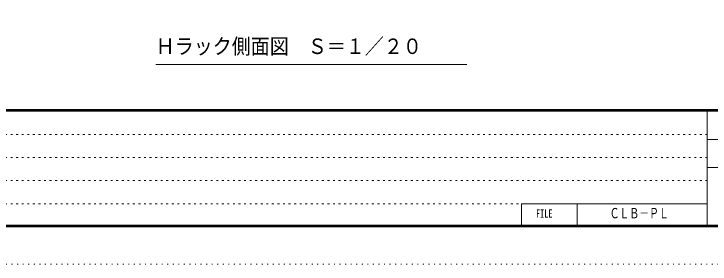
# Model space of a CAD drawing. Units: millimetres, scale not verified. Extents: x -5940 to 5940, y -6448 to 6448.
# Drawn here: x -2182 to 1575, y -6448 to -5099 of the extents above; entities that cross this region are included whole.
import ezdxf
from ezdxf.enums import TextEntityAlignment as Align

# ---------------------------------------------------------------- set-up
doc = ezdxf.new("R2010")
doc.units = ezdxf.units.MM
doc.header["$LTSCALE"] = 10
doc.linetypes.add('USER1', pattern=[3, 1, -2])
doc.linetypes.add('USER5', pattern=[3, 0.5, -2.5])
doc.layers.add('0-1_0-F', color=7, linetype='Continuous')
for name, color, linetype, lineweight in [('0-5_2-5DIM', 3, 'Continuous', 18), ('0-7_F-F', 5, 'Continuous', 18), ('0-8_F-E_J_ADD', 5, 'USER5', 18)]:
    doc.layers.add(name, color=color, linetype=linetype, lineweight=lineweight)
doc.styles.add('ＭＳ ゴシック', font='')
doc.styles.get('ＭＳ ゴシック').set_extended_font_data('MS Gothic')

msp = doc.modelspace()

# ---------------------------------------------------------------- linework, layer by layer
at = {"layer": '0-5_2-5DIM'}
msp.add_line((263.25, -5371.73), (-1416.75, -5371.73), dxfattribs=at)
at = {"layer": '0-7_F-F'}
for p, q in [((5730.49, -5613.61), (-5729.5, -5613.61)), ((-5729.5, -5614.61), (5730.49, -5614.61)), ((5730.49, -5615.61), (-5729.5, -5615.61)), ((-5729.5, -5616.61), (5730.49, -5616.61)), ((5730.49, -5617.61), (-5729.5, -5617.61)), ((-5729.5, -5618.61), (5730.49, -5618.61)), ((5730.49, -5619.61), (-5729.5, -5619.61)), ((-5729.5, -5620.61), (5730.49, -5620.61)), ((5730.49, -5621.61), (-5729.5, -5621.61)), ((-5729.5, -5622.61), (5730.49, -5622.61)), ((5730.49, -5623.61), (-5729.5, -5623.61)), ((1560.5, -6247.61), (1560.5, -5623.61)), ((3080.5, -5775.61), (1560.5, -5775.61)), ((1560.5, -5927.61), (3080.5, -5927.61)), ((557.3, -6122.81), (1560.5, -6122.81)), ((557.3, -6122.81), (557.3, -6247.61)), ((857.3, -6247.61), (857.3, -6122.81))]:
    msp.add_line(p, q, dxfattribs=at)
at = {"layer": '0-7_F-F', "color": 6, "linetype": 'USER1'}
for p, q in [((1560.5, -5748.41), (-5739.5, -5748.41)), ((-5739.5, -5873.21), (1560.5, -5873.21)), ((1560.5, -5998.01), (-5739.5, -5998.01)), ((-5739.5, -6122.81), (557.3, -6122.81))]:
    msp.add_line(p, q, dxfattribs=at)
at = {"layer": '0-7_F-F'}
for points in [[(5740.5, -6247.61), (-5739.5, -6247.61), (-5739.5, 1792.39), (5740.5, 1792.39)], [(5739.49, -6246.61), (-5738.5, -6246.61), (-5738.5, 1791.39), (5739.49, 1791.39)], [(5738.49, -6245.61), (5738.49, 1790.39), (-5737.5, 1790.39), (-5737.5, -6245.61)], [(5737.49, -6244.61), (-5736.5, -6244.61), (-5736.5, 1789.39), (5737.49, 1789.39)], [(5736.5, -6243.61), (5736.5, 1788.39), (-5735.5, 1788.39), (-5735.5, -6243.61)], [(5735.5, -6242.61), (-5734.5, -6242.61), (-5734.5, 1787.39), (5735.5, 1787.39)], [(5734.49, -6241.61), (5734.49, 1786.39), (-5733.5, 1786.39), (-5733.5, -6241.61)], [(5733.5, -6240.61), (-5732.5, -6240.61), (-5732.5, 1785.39), (5733.5, 1785.39)], [(5732.49, -6239.61), (-5731.5, -6239.61), (-5731.5, 1784.39), (5732.49, 1784.39)], [(5731.5, -6238.61), (-5730.5, -6238.61), (-5730.5, 1783.39), (5731.5, 1783.39)], [(5730.49, -6237.61), (5730.49, 1782.39), (-5729.5, 1782.39), (-5729.5, -6237.61)]]:
    msp.add_lwpolyline(points, close=True, dxfattribs=at)
at = {"layer": '0-8_F-E_J_ADD'}
msp.add_lwpolyline([(5940.5, -6447.61), (-5939.5, -6447.61), (-5939.5, 1952.39), (5940.5, 1952.39)], close=True, dxfattribs=at)

# ---------------------------------------------------------------- texts
at = {"layer": '0-1_0-F', "style": 'ＭＳ ゴシック', "width": 0.7}
msp.add_text('ＣＬＢ－ＰＬ', height=55.72, dxfattribs=at).set_placement((1033.13, -6217.61), align=Align.BOTTOM_LEFT)
at = {"layer": '0-5_2-5DIM', "color": 7, "style": 'ＭＳ ゴシック', "width": 0.9}
msp.add_text('Ｈラック側面図\u3000Ｓ＝１／２０', height=83.58, dxfattribs=at).set_placement((-1416.75, -5340.33), align=Align.BOTTOM_LEFT)
at = {"layer": '0-7_F-F', "color": 7, "style": 'ＭＳ ゴシック', "width": 0.7}
msp.add_text('FILE', height=44.57, dxfattribs=at).set_placement((635.8, -6211.13), align=Align.BOTTOM_LEFT)

doc.saveas('drawing.dxf')
